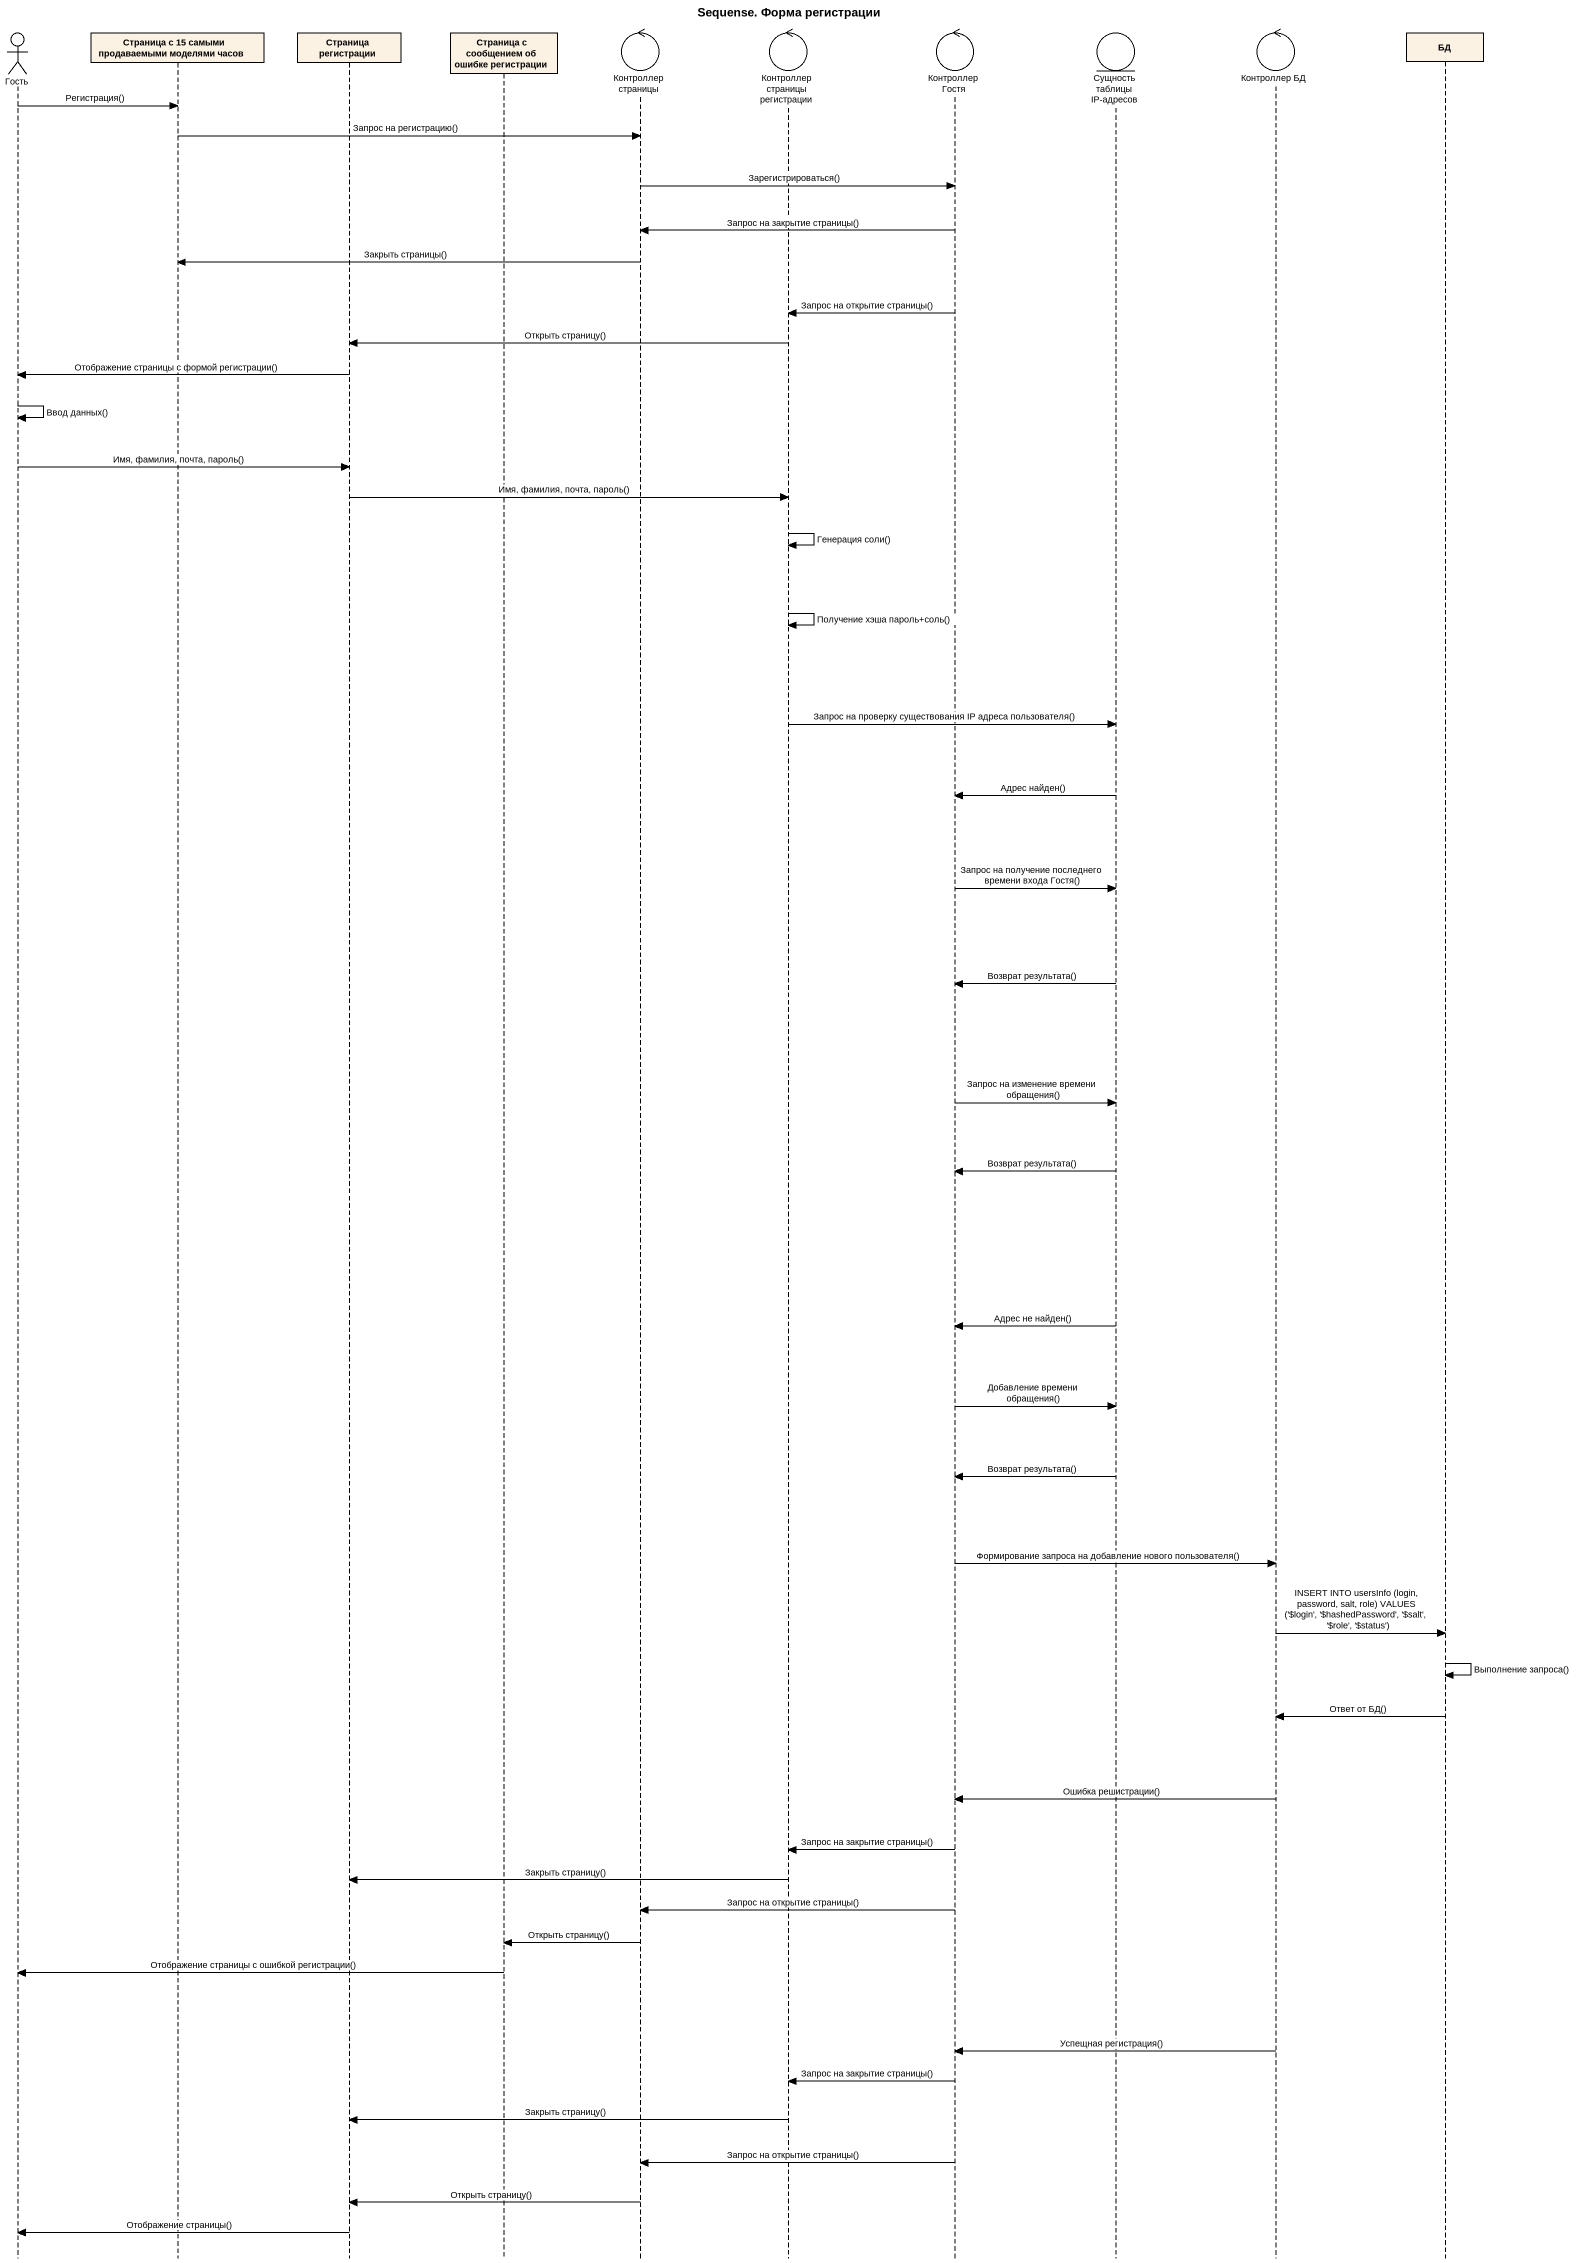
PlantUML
@startuml
title Sequense. Форма регистрации
hide footbox
actor Гость
participant "Страница с 15 самыми продаваемыми моделями часов" as Страница_с_15_самыми
participant "Страница регистрации" as Страница_регистрации
participant "Страница с сообщением об ошибке регистрации" as Страница_с_сообщением_об
control "Контроллер страницы" as Контроллер_страницы
control "Контроллер страницы регистрации" as Контроллер_страницы_2
control "Контроллер Гостя" as Контроллер_Гостя
entity "Сущность таблицы IP-адресов" as Сущность_таблицы_IP_адресов
control "Контроллер БД" as Контроллер_БД
participant БД

Гость -> Страница_с_15_самыми : Регистрация()
Страница_с_15_самыми -> Контроллер_страницы : Запрос на регистрацию()
Контроллер_страницы -> Контроллер_Гостя : Зарегистрироваться()
Контроллер_Гостя -> Контроллер_страницы : Запрос на закрытие страницы()
Контроллер_страницы -> Страница_с_15_самыми : Закрыть страницы()
Контроллер_Гостя -> Контроллер_страницы_2 : Запрос на открытие страницы()
Контроллер_страницы_2 -> Страница_регистрации : Открыть страницу()
Страница_регистрации -> Гость : Отображение страницы с формой регистрации()
Гость -> Гость : Ввод данных()
Гость -> Страница_регистрации : Имя, фамилия, почта, пароль()
Страница_регистрации -> Контроллер_страницы_2 : Имя, фамилия, почта, пароль()
Контроллер_страницы_2 -> Контроллер_страницы_2 : Генерация соли()
Контроллер_страницы_2 -> Контроллер_страницы_2 : Получение хэша пароль+соль()
Контроллер_страницы_2 -> Сущность_таблицы_IP_адресов : Запрос на проверку существования IP адреса пользователя()
Сущность_таблицы_IP_адресов -> Контроллер_Гостя : Адрес найден()
Контроллер_Гостя -> Сущность_таблицы_IP_адресов : Запрос на получение последнего времени входа Гостя()
Сущность_таблицы_IP_адресов -> Контроллер_Гостя : Возврат результата()
Контроллер_Гостя -> Сущность_таблицы_IP_адресов : Запрос на изменение времени обращения()
Сущность_таблицы_IP_адресов -> Контроллер_Гостя : Возврат результата()
Сущность_таблицы_IP_адресов -> Контроллер_Гостя : Адрес не найден()
Контроллер_Гостя -> Сущность_таблицы_IP_адресов : Добавление времени обращения()
Сущность_таблицы_IP_адресов -> Контроллер_Гостя : Возврат результата()
Контроллер_Гостя -> Контроллер_БД : Формирование запроса на добавление нового пользователя()
Контроллер_БД -> БД : INSERT INTO usersInfo (login, password, salt, role) VALUES ('~$login', '~$hashedPassword', '~$salt', '~$role', '~$status')
БД -> БД : Выполнение запроса()
БД -> Контроллер_БД : Ответ от БД()
Контроллер_БД -> Контроллер_Гостя : Ошибка решистрации()
Контроллер_Гостя -> Контроллер_страницы_2 : Запрос на закрытие страницы()
Контроллер_страницы_2 -> Страница_регистрации : Закрыть страницу()
Контроллер_Гостя -> Контроллер_страницы : Запрос на открытие страницы()
Контроллер_страницы -> Страница_с_сообщением_об : Открыть страницу()
Страница_с_сообщением_об -> Гость : Отображение страницы с ошибкой регистрации()
Контроллер_БД -> Контроллер_Гостя : Успещная регистрация()
Контроллер_Гостя -> Контроллер_страницы_2 : Запрос на закрытие страницы()
Контроллер_страницы_2 -> Страница_регистрации : Закрыть страницу()
Контроллер_Гостя -> Контроллер_страницы : Запрос на открытие страницы()
Контроллер_страницы -> Страница_регистрации : Открыть страницу()
Страница_регистрации -> Гость : Отображение страницы()
@enduml
